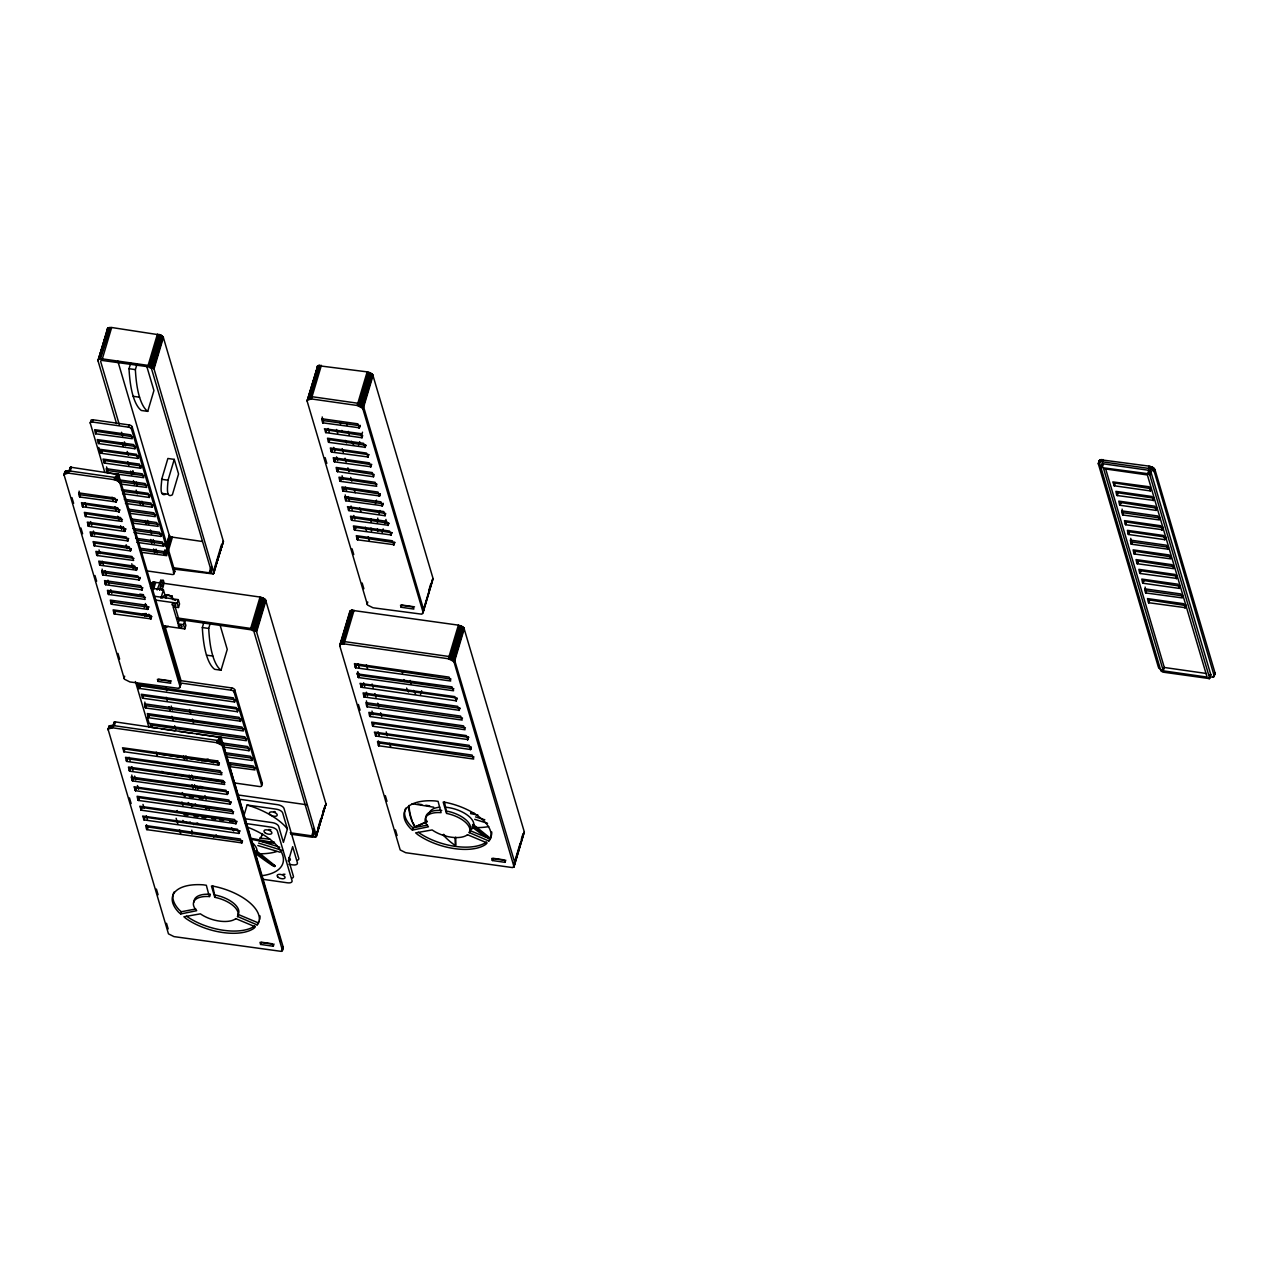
<?xml version="1.0" encoding="UTF-8"?>
<svg xmlns="http://www.w3.org/2000/svg" width="1279" height="1279" viewBox="0 0 1279 1279"><rect width="100%" height="100%" fill="white"/><g stroke="black" fill="none" stroke-linecap="round" stroke-linejoin="round"><path stroke-width="1.5" d="M371.022 521.912L371.246 518.826M377.385 522.823L377.753 518.059M174.248 459.385L168.045 480.217C167.997 483.75 165.151 499.178 172.361 494.829L178.564 473.997L174.248 459.385L167.885 458.474L161.682 479.305C161.905 482.966 158.564 496.971 165.519 494.365M148.684 606.933L147.693 609.396L111.657 604.264L111.673 601.386L111.273 604.04M227.566 794.291L228.254 791.861L227.246 794.451L132.696 780.957L131.129 777.008L225.999 790.278L227.246 794.451M391.806 532.719L354.779 527.22L354.763 530.098L391.134 534.958L389.551 531.057L353.404 525.909L354.219 529.682M1154.282 498.218L1117.27 492.671L1117.238 495.533L1153.61 500.393L1152.043 496.508L1115.896 491.36L1116.663 495.053M251.819 839.456L270.141 842.957L270.301 841.966L274.473 842.19M160.467 583.016L160.514 581.865M63.95 474.477L65.213 471.375L68.922 470.864L114.726 477.403L120.242 480.169L119.954 483.158L179.987 686.423L178.644 688.342L129.914 681.947L124.399 679.181L63.95 474.477L68.251 473.102L114.055 479.641L117.892 480.968L119.954 483.158M116.565 423.621L98.051 360.918L107.468 328.559L111.657 327.504L160.722 335.05L163.376 337.544L223.425 541.513L213.129 573.935L173.512 569.059M63.982 475.164L65.213 471.375M98.051 360.918L107.948 328.016M64.893 473.406L65.565 471.168M98.003 360.23L108.299 327.808M65.325 473.246L65.996 471.008M98.963 359.175L108.731 327.632M65.821 473.118L66.492 470.88M99.378 358.999L109.227 327.52M66.364 473.038L67.036 470.8M99.874 358.871L109.77 327.44M66.972 473.022L67.627 470.768M100.433 358.807L110.378 327.408M68.251 473.102L70.681 467.203L118.563 474.509L180.643 684.185L179.907 687.431M101.025 358.775L102.32 358.871L111.657 327.504M68.81 471.695L70.297 467.267M69.338 470.96L70.601 467.203M69.562 470.928L70.681 467.203M70.281 470.992L71.4 467.251M104.83 472.495L90.233 423.045L90.889 420.807A2.67 1.279 16.6 0 1 93.031 419.784L129.163 424.932A2.67 1.279 16.6 0 1 132.105 426.69L174.775 571.201L174.12 573.44A2.67 1.279 16.6 0 1 171.978 574.479L147.261 570.946M90.233 423.045A2.67 1.279 16.6 0 1 92.36 422.022L93.031 419.784M95.397 433.517L94.662 429.664L130.826 434.844L132.281 438.713L95.765 433.805L96.069 431.263L132.712 436.747M95.765 433.805L96.437 431.567M79.362 496.428L78.659 492.879L114.806 498.027L116.373 501.976L79.874 497.019L79.122 491.12M79.554 496.78L80.033 494.19M79.81 496.987L80.177 494.477M79.874 497.019L80.673 494.813L117.028 499.737M98.275 443.253L98.947 441.015L135.59 446.499L134.919 448.737L98.643 443.557L97.22 439.576L133.703 444.596L134.919 448.737M98.643 443.557L99.314 441.319M82.288 506.324L81.472 502.647L117.684 507.763L119.251 511.728L82.879 506.804L82.911 503.942L119.571 509.697M82.495 506.596L83.007 504.15M82.751 506.772L83.231 504.406M82.879 506.804L83.551 504.565M101.153 453.006L101.824 450.768L138.692 455.963L137.796 458.474L101.521 453.31L100.098 449.329L136.581 454.333L137.796 458.474M101.521 453.31L102.192 451.055M85.213 516.14L84.35 512.383L120.562 517.515L122.129 521.464L85.757 516.54L85.789 513.678L122.448 519.45M146.637 365.874L153.928 390.543L147.725 411.374L141.361 410.479A112.184 29.289 -81.9 0 1 133.192 396.314A96.66 25.244 -81.9 0 1 129.019 368.704L130.714 363.028M85.437 516.396L85.933 513.966M85.629 516.508L86.173 514.206M85.757 516.54L86.428 514.302M104.031 462.742L104.702 460.504L141.345 465.988L140.674 468.226L104.398 463.046L102.975 459.065L139.459 464.085L140.674 468.226M104.398 463.046L105.07 460.808M88.187 526.021L88.667 523.431L125.678 528.914L124.671 531.44L88.635 526.293L87.292 522.12L123.439 527.252L124.926 531.361L125.678 528.851M88.379 526.181L88.859 523.782M88.507 526.261L89.05 523.942M88.635 526.293L89.306 524.054M147.725 411.374A112.184 29.289 -81.9 0 1 139.555 397.209A96.66 25.244 -81.9 0 1 135.382 369.615L137.077 363.939M107.58 470.256L106.908 472.495L106.173 468.658L142.337 473.838L143.776 477.691L107.276 472.798L107.948 470.56L106.525 466.899M90.873 535.421L90.106 531.872L126.301 537.004L127.884 540.905L91.512 536.045L91.528 533.167L128.54 538.715M91.065 535.773L91.592 533.327M91.8 533.583L91.257 535.933L91.992 533.727M174.12 573.44L131.449 428.929A2.67 1.279 16.6 0 0 128.492 427.17L129.163 424.932M93.751 545.158L94.406 542.92L131.082 548.691L130.426 550.929L94.39 545.781L93.047 541.609L129.179 546.741L130.538 550.929L131.257 548.675M94.006 545.573L94.47 543.063M94.198 545.717L94.678 543.335M94.39 545.781L95.062 543.543M114.055 479.641L114.726 477.403M102.32 358.871L148.108 365.394L157.461 334.043M115.622 477.451L116.725 473.726M115.398 479.929L116.069 477.691M148.108 365.394L149.451 365.682L158.804 334.315M115.893 479.497L117.492 473.869M116.085 479.577L117.764 473.981M116.069 480.137L117.94 474.061M131.449 428.929L132.105 426.69M213.961 573.184L154.024 368.912L150.123 365.89L159.475 334.522M116.597 479.849L118.116 474.157M116.709 480.376L118.403 474.365M150.762 366.13L160.115 334.778M117.444 478.25L118.563 474.509M117.668 478.666L118.771 474.941M117.316 480.664L117.988 478.426M151.37 366.418L160.722 335.05M117.892 480.968L118.563 478.73M151.945 366.721L161.298 335.37M118.403 481.304L119.075 479.065M152.473 367.073L161.809 335.706M96.676 555.054L95.861 551.377L132.057 556.493L133.64 560.458L97.268 555.534L97.284 552.672L133.959 558.427M96.884 555.326L97.396 552.88M118.867 481.671L119.539 479.417M152.92 367.425L162.273 336.057M97.14 555.502L97.604 553.136M97.268 555.534L97.939 553.295M119.267 482.039L119.922 479.785M153.32 367.792L162.673 336.425M119.571 482.407L120.242 480.169M153.64 368.16L162.977 336.809M154.024 368.912L163.376 337.544M116.693 499.961L116.037 502.199L117.013 499.465M99.602 564.87L98.739 561.113L134.935 566.245L136.517 570.194L100.146 565.27L100.162 562.408L136.837 568.18M99.826 565.126L100.322 562.696M100.018 565.238L100.545 562.92M100.146 565.27L100.817 563.032M118.915 511.936L119.698 509.697L119.075 511.92M102.528 574.687L101.68 570.85L137.812 575.982L139.395 579.947L102.896 574.99L102.144 569.091M102.704 574.863L103.039 572.161M102.896 574.99L103.359 572.624M103.023 575.022L103.695 572.784L140.05 577.708M106.189 582.313C105.565 588.484 104.574 580.602 106.573 582.521L142.593 587.669L141.937 589.907L105.901 584.775L106.381 582.457M105.454 584.503L105.981 582.041M108.139 593.888L107.436 590.338L143.568 595.47L145.151 599.435L108.779 594.511L108.795 591.649L145.47 597.421M108.331 594.239L108.859 591.793M108.587 594.447L109.067 592.065M108.651 594.479L109.45 592.273M127.548 541.177L128.204 538.939M127.66 541.177L128.524 538.459M111.529 604.216L111.785 601.61M111.657 604.264L112.328 602.025L148.476 607.157M113.991 613.6L113.128 609.843L149.323 614.975L150.906 618.86L114.534 614L114.55 611.138L151.561 616.686M114.215 613.856L114.71 611.426M114.407 613.968L114.934 611.65M114.534 614L115.206 611.762M122.576 493.646L149.307 497.467L150.203 494.941L123.248 491.408M133.671 568.484A2.67 1.279 16.6 0 1 132.904 567.572L133.56 565.318M125.454 503.398L152.185 507.203L152.856 504.965L126.125 501.16M136.182 570.418L137.013 568.164M136.389 570.37L137.173 567.956M139.059 580.17L140.035 577.437M139.315 580.09L140.066 577.58M141.937 589.907L142.593 587.669M160.818 536.445L161.714 533.919L160.818 536.445L134.087 532.624M108.012 729.142L109.259 726.04L112.984 725.529L217.286 740.413L222.818 743.179L283.219 947.195L281.22 951.368L173.976 936.612L168.46 933.846L108.012 729.142L112.312 727.767L216.631 742.651L222.146 745.417L282.483 950.441M144.271 607.509L145.47 603.512M150.426 586.901L152.361 582.473L159.651 582.728M108.044 729.829L109.259 726.04M150.906 586.374L152.009 582.68M108.955 728.071L109.626 725.832M151.258 586.166L152.361 582.473M109.386 727.911L110.058 725.673M124.015 678.43L124.671 676.191M151.689 585.99L152.793 582.297M136.965 542.376L163.696 546.197L164.367 543.943L137.636 540.138M109.882 727.783L110.554 725.545M151.641 587.716L153.288 582.185M110.426 727.703L111.097 725.465M151.641 589.491L153.832 582.105M111.017 727.687L111.689 725.449M152.233 589.459L154.423 582.073M163.84 553.551L164.927 549.906M166.014 546.261L169.26 535.341L117.78 360.998M112.312 727.767L114.231 721.98L115.462 721.916L221.139 737.535L280.772 941.696M153.512 589.555L155.718 582.169M164.224 554.191L165.183 550.418M166.941 545.094L169.26 535.341M113.239 725.657L114.502 721.884M147.693 609.396L148.668 606.678M164.415 554.383L165.503 550.737M167.133 545.286L169.531 535.853M113.559 725.609L114.742 721.868M164.639 554.558L165.726 550.913M166.814 547.284L169.835 536.173M164.911 554.718L165.982 551.089M167.069 547.444L170.075 536.349M114.343 725.657L115.462 721.916M165.183 554.878L170.331 536.525M165.503 555.022L170.619 536.684M165.822 555.15L170.922 536.812M166.062 555.214L171.498 537.02L202.066 541.449M168.077 551.777L172.409 537.212M157.125 589.955L160.978 579.803M150.57 619.148L151.546 616.414M150.778 619.1L151.577 616.558M159.667 590.306C162.273 572.225 166.158 581.961 161.809 590.067M160.914 598.3L163.408 589.891L151.274 588.164M166.03 597.901L166.814 595.231L172.01 595.982L173.161 599.835M139.459 688.182L140.13 685.928L235.288 699.757L234.617 701.995L139.827 688.47L138.404 684.505L233.402 697.854L234.617 701.995M139.827 688.47L140.498 686.231M123.567 751.381L124.079 748.854L219.396 762.971L218.725 765.21L124.063 751.716L122.496 747.767L218.038 761.005M123.807 751.62L124.223 749.142M123.935 751.684L124.463 749.366M124.063 751.716L124.734 749.478M171.226 598.636L172.01 595.982M142.337 697.918L143.008 695.68L238.39 709.221L237.494 711.748L142.704 698.222L141.282 694.241L236.279 707.607L237.494 711.748M142.704 698.222L143.376 695.984M126.285 760.845L125.534 757.312L220.244 770.773L221.827 774.738L126.941 761.469L126.957 758.607L222.146 772.724M126.445 761.133L127.021 758.751M126.685 761.357L127.165 758.959M126.813 761.437L127.404 759.166M145.214 707.671L144.479 703.834L239.157 717.359L240.596 721.212L145.582 707.974L144.831 702.075M145.582 707.974L145.886 705.432M163.632 625.911L184.815 628.932L183.536 624.616L178.069 623.832L173.017 606.726L178.484 607.509L177.221 603.176L178.277 599.643L154.759 596.286M129.163 770.582L128.46 767.032L223.122 780.526L224.704 784.491L129.819 771.221L129.834 768.343L225.024 782.46M129.371 770.933L129.898 768.487M130.09 768.759L129.627 771.141L130.49 768.967M178.484 607.509L179.54 603.96L178.277 599.643M158.036 681.419L157.413 679.341L170.139 681.147L170.762 683.242L158.036 681.419L158.708 679.181L171.418 681.004M148.092 717.407L147.357 713.57L242.035 727.096L243.474 730.964L148.46 717.711L148.764 715.169L243.921 728.998M148.46 717.711L149.131 715.473M178.069 623.832L179.124 620.299L175.191 606.981M132.105 780.478L131.817 775.026M132.361 780.798L132.776 778.24M132.92 778.447L132.568 780.925L133.368 778.719L228.238 791.989M196.758 733.938L246.351 740.701L244.913 736.848L149.915 723.482L150.97 727.159L152.009 725.225L151.338 727.463L157.269 728.311M183.536 624.616L184.592 621.082L179.124 620.299M135.03 790.294L135.59 787.832L230.907 801.949L230.124 804.187L135.574 790.71L134.007 786.745L228.877 800.014L230.124 804.187M135.19 790.486L135.734 788.12M135.446 790.662L135.91 788.312M135.574 790.71L136.245 788.472M184.815 628.932L185.871 625.399L184.592 621.082M137.908 800.046L137.093 796.273L231.755 809.767L233.338 813.716L138.452 800.446L138.468 797.584L233.657 811.701M138.116 800.286L138.612 797.872M138.324 800.414L138.851 798.096M138.452 800.446L139.123 798.208M173.608 567.748L209.196 572.816L210.827 567.364M209.196 572.816L210.076 572.88L211.706 567.428M210.076 572.88L211.93 567.412M210.3 572.88L211.659 569.203M210.571 572.832L211.914 569.139M140.674 809.575L141.345 807.337L236.535 821.438L235.88 823.692L141.329 810.199L139.763 806.234L234.633 819.503L235.88 823.692M140.834 809.863L141.409 807.481M141.138 810.135L141.553 807.688M141.329 810.199L141.793 807.88M214.344 568.563L221.507 544.582M213.129 573.935L223.425 541.513M213.481 573.727L222.834 542.36M179.715 687.718L180.643 684.185M213.769 573.472L223.393 540.825M143.552 819.311L144.223 817.073L239.765 830.838L238.869 833.428L144.207 819.935L142.624 816.05L237.51 829.256L239.013 833.364M143.76 819.663L144.287 817.217M144.479 817.489L144.079 819.903L144.879 817.697M219.956 624.712L227.246 649.396L221.027 670.228L214.68 669.317A112.184 29.289 -81.9 0 1 206.495 655.152A96.66 25.244 -81.9 0 1 202.338 627.541L204.032 621.866M146.493 829.208L145.678 825.531L240.388 839.008L241.971 842.893L147.085 829.687L147.101 826.826L242.418 840.942M146.701 829.479L147.197 827.033M147.421 827.289L146.893 829.623L147.756 827.449M221.027 670.228A112.184 29.289 -81.9 0 1 212.858 656.063A96.66 25.244 -81.9 0 1 208.701 628.453L210.395 622.777M307.056 400.311L311.357 398.936L357.161 405.475L362.676 408.241L423.077 612.257L421.75 614.176L373.02 607.781L367.505 605.015L307.088 400.998L318.023 365.65L367.169 371.869L372.701 374.635L433.101 578.652L431.758 580.586M307.088 400.998L317.656 365.858M307.999 399.24L318.023 365.65M308.431 399.08L318.455 365.474M308.926 398.952L318.935 365.346M309.47 398.872L319.494 365.282M310.062 398.856L320.086 365.25M311.357 398.936L321.381 365.346M233.881 782.876L259.509 786.537A2.67 1.279 16.6 0 0 261.651 785.498L234.025 691.939A2.67 1.279 16.6 0 0 231.067 690.196L231.723 687.942L178.5 680.348M216.631 742.651L217.286 740.413M177.861 618.029L250.684 628.421L260.037 597.053L265.552 599.819L325.969 803.836L316.057 836.738L312.348 837.249L290.701 834.164M218.197 740.461L219.301 736.736M217.974 742.939L218.645 740.701M250.684 628.421L252.027 628.692L261.38 597.341M219.029 740.653L220.052 736.896M219.221 740.717L220.34 736.992L218.629 743.147M234.025 691.939L234.681 689.701A2.67 1.279 16.6 0 0 231.723 687.942M316.537 836.21L256.599 631.922L252.698 628.9L262.035 597.549M219.173 742.875L220.691 737.168M219.285 743.387L220.979 737.375M253.338 629.156L262.691 597.789M219.46 743.131L221.139 737.535M220.244 741.676L221.347 737.951M219.892 743.675L220.564 741.436M253.945 629.428L263.298 598.076M220.468 743.994L221.139 741.74M254.521 629.748L263.874 598.38M220.979 744.33L221.651 742.076M255.049 630.083L264.385 598.716M221.443 744.682L222.114 742.444M255.496 630.435L264.849 599.068M221.843 745.049L222.498 742.811M255.896 630.803L265.249 599.451M222.146 745.417L222.818 743.179M256.2 631.187L265.552 599.819M222.53 746.169L223.201 743.93M256.599 631.922L265.936 600.57M219.269 762.971L218.613 765.21L217.51 761.069M322.516 422.406L321.7 418.729L357.896 423.845L359.479 427.81L322.979 422.853L322.228 416.954M322.724 422.678L323.187 420.167M322.979 422.853L323.235 420.247M323.107 422.885L323.779 420.647L360.023 425.747M180.659 913.989L196.71 910.696A23.15 11.079 16.6 0 1 209.324 896.563L206.335 885.276L203.265 884.828A45.021 21.551 16.6 0 0 178.692 912.311L180.659 913.989L181.33 911.751L195.783 908.985M325.442 432.222L326.001 429.776L362.676 435.531L362.005 437.77L325.985 432.638L324.402 428.737L360.774 433.597L362.005 437.77M325.729 432.526L326.161 430.064M326.385 430.288L325.857 432.606L326.657 430.399M240.372 721.5L241.044 719.246L146.254 705.72M328.367 442.038L327.504 438.201L363.652 443.349L365.218 447.298L328.863 442.374L328.879 439.512L365.554 445.284M328.543 442.23L329.087 439.864M328.735 442.342L329.263 440.024M328.863 442.374L329.534 440.136M331.101 451.503L330.334 447.97L366.529 453.086L368.112 456.987L331.741 452.126L331.757 449.265L368.784 454.684M331.293 451.855L331.821 449.409M332.012 449.68L331.485 452.015L332.204 449.824M230.284 804.171L231.003 801.917M333.979 461.239L333.259 457.69L369.407 462.838L370.974 466.787L334.618 461.879L334.634 459.001L371.534 464.725M334.171 461.607L334.698 459.145M334.427 461.799L334.89 459.417M334.49 461.831L335.29 459.625M223.329 747.064L249.005 750.725L249.677 748.487L222.034 744.538M209.692 896.611L210.348 894.373M337.112 471.407L337.512 468.753L374.187 474.525L373.516 476.763L337.496 471.615L337.624 468.977M337.368 471.583L337.832 469.217M337.496 471.615L338.168 469.377M357.161 405.475L367.169 371.869M226.207 756.816L251.883 760.477L252.555 758.239L224.912 754.29M358.504 405.763L368.512 372.157M359.159 405.971L369.183 372.365M359.815 406.21L369.823 372.605M236.039 823.676L236.871 821.23M360.422 406.498L370.446 372.892M214.776 897.33L211.435 885.995L214.488 886.427A45.021 21.551 16.6 0 1 258.182 923.646L257.079 924.893L237.59 916.515A23.15 11.079 16.6 0 0 215.112 897.378L212.65 885.644M360.998 406.802L371.006 373.196M361.509 407.138L371.534 373.548M339.83 480.952L338.967 477.195L375.163 482.327L376.729 486.292L340.374 481.368L340.39 478.49L377.065 484.261M340.054 481.208L340.534 478.778M361.973 407.489L371.981 373.9M340.774 479.017L340.246 481.32L341.045 479.129M362.357 407.857L372.381 374.267M362.676 408.241L372.701 374.635M363.06 408.992L373.084 375.387M359.127 428.033L359.927 425.795M243.57 816.785L247.087 805.019L276.408 809.191A5.66 2.702 16.6 0 1 282.675 812.932L287.423 828.968L283.41 842.413L278.678 826.378A5.66 2.702 16.6 0 0 272.395 822.637L245.024 818.736M359.303 428.017L360.118 425.299M238.869 833.428L239.733 830.711M342.756 490.768L341.893 486.931L378.04 492.079L379.623 495.964L343.252 491.104L343.268 488.242L379.943 494.014M342.916 490.944L343.475 488.594M343.124 491.072L343.651 488.754M343.252 491.104L343.923 488.866M358.552 445.428L359.687 441.639M361.381 435.963L362.517 432.174M241.635 843.181L242.514 840.895M345.474 500.233L344.722 496.7L380.918 501.816L382.485 505.781L346.001 500.824L345.25 494.925M345.682 500.585L346.145 497.995M346.401 498.41L345.874 500.744L346.209 498.139M261.651 785.498L262.307 783.26L234.681 689.701M364.883 447.522L365.778 445.236M365.154 447.442L365.81 445.204M348.352 509.969L349.023 507.731L385.698 513.503L385.027 515.741L349.007 510.593L347.44 506.644L383.796 511.568L385.155 515.741M348.623 510.385L349.087 507.875M348.815 510.529L349.279 508.147M349.007 510.593L349.679 508.355M367.76 457.258L368.432 455.02M367.888 457.258L368.752 454.541M351.293 519.866L350.478 516.188L386.674 521.304L388.24 525.269L351.885 520.345L351.901 517.483L388.576 523.239M351.501 520.137L351.997 517.691M351.757 520.313L352.221 517.947M351.885 520.345L352.556 518.107M371.31 464.773L370.638 467.011L371.629 464.277M237.462 916.659L238.262 914.277A23.15 11.079 16.6 0 0 215.783 895.14L215.448 895.092M354.427 529.938L354.986 527.572M354.635 530.05L355.162 527.747M354.763 530.098L355.434 527.859M357.145 539.498L356.281 535.661L392.429 540.793L394.012 544.694L357.64 539.834L357.656 536.972L394.556 542.696M357.305 539.674L357.864 537.324M357.512 539.802L358.04 537.484M357.64 539.834L358.312 537.596M375.355 503.894L376.474 500.105M379.271 496.252L380.167 493.966M379.543 496.172L380.279 493.79M339.75 645.224L349.886 611.314L351.645 610.275L458.394 625.143L463.909 627.909L524.31 831.926L514.03 866.826L512.463 867.578L405.715 852.709L400.199 849.943L339.798 645.927L340.694 644.168L344.051 643.865L448.369 658.749L453.901 661.515L514.03 866.826M339.798 645.927L350.366 610.786M378.888 514.27L380.007 510.481M257.079 924.893L258.854 921.408M340.694 644.168L350.718 610.563M382.149 505.988L383.045 503.718M341.125 644.008L351.149 610.403M382.277 505.988L383.14 503.271M341.621 643.881L351.645 610.275M342.18 643.801L352.189 610.195M342.772 643.769L352.78 610.179M344.051 643.865L354.075 610.275M382.069 532.672L383.204 528.882M384.899 523.207L386.018 519.418M273.994 944.014L273.322 946.252L260.612 944.446L261.284 942.191L272.187 943.758M387.905 525.493L388.704 523.239M388.081 525.477L388.8 523.207M367.105 604.264L367.776 602.025M390.782 535.23L391.774 532.512M391.006 535.198L391.806 532.64M355.162 667.19L354.459 663.641L449.121 677.135L450.704 681.02L355.802 667.814L355.834 664.952L451.023 679.069M355.354 667.542L355.882 665.096M355.61 667.75L356.09 665.368M355.674 667.782L356.473 665.576M393.66 544.982L394.651 542.248M393.932 544.902L394.683 542.392M357.129 673.873L451.999 686.871L453.581 690.772L358.68 677.566L357.129 673.873L357.8 671.635L359.351 675.328L453.901 688.805M358.104 677.087L358.712 674.688M358.296 677.342L358.807 674.912M358.552 677.518L359.031 675.168M358.68 677.566L359.351 675.328M290.189 832.757L311.772 835.842L313.947 828.552M311.772 835.842L312.652 835.906L313.739 832.261M312.652 835.906L313.963 832.245M312.875 835.89L314.234 832.213M315.273 837.121L316.92 831.59M318.023 827.897L320.773 818.672M322.979 811.286L326.001 804.523M315.705 836.946L325.058 805.594M282.004 950.984L283.267 947.899M316.616 834.899L325.41 805.37M282.291 950.729L283.219 947.195M316.345 836.482L325.969 803.836M361.014 686.903L361.589 684.441L457.099 698.062L456.219 700.796L361.557 687.303L359.991 683.354L454.876 696.623L456.331 700.764M361.238 687.143L361.733 684.729M361.973 684.952L361.429 687.271L362.229 685.064M363.939 696.719L363.092 692.882L457.754 706.36L459.321 710.325L364.435 697.055L364.467 694.193L459.816 708.294M364.115 696.895L364.659 694.545M364.307 697.023L364.851 694.705M364.435 697.055L365.107 694.817M366.673 706.168L365.906 702.635L460.632 716.112L462.199 720.077L367.313 706.791L366.433 700.876M366.865 706.52L367.345 703.93M367.057 706.695L367.393 704.074M367.185 706.759L367.489 704.217M401.142 607.253L400.519 605.175L413.245 606.981L413.852 609.076L401.142 607.253L401.798 605.015L414.524 606.838M369.551 715.92L368.848 712.371L463.51 725.864L465.076 729.749L370.191 716.544L370.223 713.682L465.412 727.799M369.743 716.272L370.27 713.826M369.999 716.48L370.478 714.098M370.063 716.512L370.862 714.306M372.493 725.817L371.661 722.123L466.387 735.601L467.954 739.566L373.068 726.296L373.1 723.418L468.626 737.328M372.685 726.072L373.196 723.642M372.94 726.248L373.42 723.898M373.068 726.296L373.74 724.058M375.402 735.633L375.978 733.171L471.327 747.272L470.608 749.526L375.946 736.033L374.379 732.084L469.265 745.353L470.608 749.526M375.626 735.873L376.122 733.459M376.362 733.682L375.818 736.001L376.618 733.794M378.328 745.449L377.481 741.612L472.143 755.09L473.71 759.055L378.824 745.785L378.856 742.923L474.045 757.024M378.504 745.625L379.048 743.275M378.696 745.753L379.239 743.435M378.824 745.785L379.495 743.547M429.009 589.795L430.655 584.263M432.19 580.41L422.837 611.778L423.749 610.019L363.348 406.003L357.816 403.237L312.028 396.698L308.671 397.002L307.759 398.76M423.205 611.554L432.558 580.202M422.821 613.552L433.101 578.652M420.519 694.529L421.638 690.74M448.369 658.749L458.394 625.143M449.712 659.037L459.737 625.431M450.384 659.245L460.392 625.639M451.023 659.484L461.048 625.895M451.631 659.772L461.655 626.166M452.206 660.076L462.231 626.486M452.734 660.412L462.742 626.822M453.182 660.779L463.206 627.174M453.581 661.147L463.59 627.541M453.901 661.515L463.909 627.909M454.285 662.266L464.293 628.66M412.398 830.087L428.449 826.794A23.15 11.079 16.6 0 1 441.079 812.645L438.089 801.357L435.004 800.926A45.021 21.551 16.6 0 0 410.431 828.408L412.398 830.087L413.069 827.833L427.522 825.083M456.107 700.796L456.779 698.558M459.657 708.31L458.985 710.548L459.944 708.182M467.618 739.774L468.29 737.535M467.73 739.774L468.61 737.056M446.515 813.428L443.173 802.093L446.243 802.525A45.021 21.551 16.6 0 1 489.921 839.743L488.818 840.99L469.329 832.613A23.15 11.079 16.6 0 0 446.851 813.476L444.405 801.741M470.496 749.526L471.168 747.288M469.201 832.757L470.001 830.375A23.15 11.079 16.6 0 0 447.522 811.238L447.186 811.19M488.818 840.99L490.592 837.505A45.021 21.551 16.6 0 0 491.744 831.974M505.749 860.112L505.077 862.35L492.351 860.527L493.023 858.289L503.926 859.856M520.233 843.085L513.63 865.212L514.973 863.293L454.253 658.909L449.041 656.511L344.722 641.626L341.365 641.93L340.454 643.689M521.336 839.392L522.983 833.86M513.391 867.29L523.415 833.684M513.742 867.082L524.31 831.926M1160.437 669.349L1158.374 667.174L1098.357 463.909L1100.356 459.737L1149.086 466.132L1152.923 467.474L1154.985 469.649L1215.018 672.914L1213.787 676.703L1210.078 677.215M1098.357 463.909L1099.572 460.12M1098.309 463.206L1099.924 459.912M1099.253 462.151L1100.356 459.737M1099.684 461.975L1100.851 459.609M1100.18 461.847L1101.395 459.545M1100.739 461.783L1102.002 459.513M1100.931 467.506L1102.002 464.021L1103.425 463.829L1148.75 470.288L1150.796 471.503L1210.749 674.513L1209.374 678.589L1162.931 672.13L1160.9 670.915L1100.931 467.506L1147.759 473.662L1149.805 474.861L1209.694 678.398M1101.331 461.751L1102.61 461.847L1103.281 459.609M1100.947 467.906L1102.322 463.829M1101.459 467.155L1102.626 463.781M1101.699 467.139L1102.706 463.781M1102.418 467.187L1103.425 463.829M1113.785 485.317L1114.393 482.918L1151.068 488.69L1150.397 490.928L1114.361 485.796L1112.794 481.895L1149.166 486.755L1150.397 490.928M1113.913 485.524L1114.441 483.078M1114.169 485.716L1114.649 483.334M1114.361 485.796L1115.032 483.558M1116.855 495.325L1117.366 492.895M1117.111 495.501L1117.59 493.134M1117.238 495.533L1117.91 493.294M1119.86 505.173L1120.148 502.423L1156.824 508.179L1156.152 510.417L1120.116 505.285L1120.532 502.935M1119.796 505.125L1120.292 502.711M1120.116 505.285L1120.788 503.047M1122.498 514.686L1121.651 510.849L1157.799 515.997L1159.366 519.945L1122.866 514.989L1122.115 509.106M1122.674 514.877L1123.026 512.16M1123.218 512.511L1122.866 514.989L1123.665 512.783L1159.701 517.931M1125.232 524.15L1124.465 520.617L1160.677 525.733L1162.243 529.698L1125.872 524.774L1125.904 521.912L1162.835 527.603M1125.952 522.056L1125.424 524.502L1126.159 522.328M1125.744 524.742L1126.351 522.471M1128.43 534.366L1128.781 531.648L1165.793 537.132L1164.785 539.658L1128.749 534.526L1129.037 532.064M1128.302 534.254L1128.829 531.808M1128.749 534.526L1129.421 532.288M1102.61 461.847L1148.414 468.386L1149.086 466.132M1147.759 473.662L1148.75 470.288M1148.414 468.386L1149.757 468.658L1150.429 466.419M1148.59 473.838L1149.501 470.448M1148.782 473.917L1149.789 470.544M1148.958 473.997L1149.965 470.64M1214.267 676.159L1154.329 471.887L1150.429 468.865L1151.084 466.627M1149.293 474.189L1150.141 470.72M1149.421 474.301L1150.429 470.928L1149.581 474.445M1151.068 469.121L1151.739 466.867M1149.805 474.861L1150.796 471.503M1151.676 469.393L1152.347 467.155M1152.251 469.713L1152.923 467.474M1152.779 470.048L1153.434 467.81M1131.052 543.783L1130.284 540.09L1166.432 545.222L1167.999 549.187L1131.499 544.23L1130.748 538.331M1131.244 544.055L1131.659 541.401M1153.226 470.4L1153.898 468.162M1131.499 544.23L1131.755 541.625M1131.627 544.262L1132.299 542.024L1168.335 547.172L1167.663 549.41L1168.494 547.156M1153.626 470.768L1154.282 468.53M1153.93 471.136L1154.601 468.897M1154.329 471.887L1154.985 469.649M1150.508 490.928L1151.228 488.674M1133.961 553.599L1133.098 549.858L1169.31 554.974L1170.877 558.875L1134.505 554.015L1134.537 551.153L1171.212 556.909M1134.185 553.855L1134.681 551.441M1134.377 553.967L1134.921 551.665M1134.505 554.015L1135.176 551.777M1153.946 498.442L1153.274 500.681L1154.25 497.947M1136.887 563.415L1136.04 559.578L1172.188 564.726L1173.754 568.675L1137.383 563.751L1137.415 560.889L1174.074 566.661M1137.063 563.607L1137.607 561.241M1137.798 561.401L1137.255 563.719L1138.054 561.513M1139.621 572.88L1138.854 569.347L1175.065 574.463L1176.632 578.428L1140.26 573.504L1140.292 570.642L1177.304 576.189M1139.813 573.232L1140.34 570.786M1140.005 573.392L1140.548 571.058M1140.133 573.472L1140.74 571.201M1142.818 583.096L1143.17 580.378L1179.83 586.15L1179.174 588.388L1143.138 583.256L1143.426 580.794M1142.691 582.968L1143.218 580.522M1143.01 583.208L1143.81 581.002M1161.908 529.922L1162.579 527.667M1162.019 529.906L1162.883 527.188M1145.424 592.513L1144.673 588.82L1180.821 593.952L1182.388 597.917L1145.888 592.96L1145.137 587.061M1145.632 592.785L1146.048 590.131M1145.888 592.96L1146.192 590.418M1146.016 592.992L1146.687 590.754L1182.707 595.902M1164.785 539.658L1165.457 537.42M1148.35 602.329L1147.487 598.572L1183.699 603.704L1185.265 607.669L1148.894 602.745L1148.926 599.867L1185.809 605.606M1148.574 602.585L1149.07 600.155M1148.766 602.697L1149.309 600.395M1148.894 602.745L1149.565 600.506M1176.296 578.636L1176.952 576.397M1176.408 578.636L1177.272 575.918M1179.174 588.388L1180.005 586.134M1158.758 667.91L1159.429 665.672M1163.314 670.851L1103.617 468.69L1147.375 474.941L1207.072 677.087L1163.314 670.851L1164.306 667.478L1105.743 469.137M1184.93 607.877L1185.905 605.159M1185.137 607.845L1185.937 605.287M1209.055 678.637L1210.765 674.912M1209.374 678.589L1210.749 674.513M1213.004 677.087L1214.107 674.672L1213.435 676.911M1213.787 676.703L1215.05 673.617M1214.075 676.447L1215.018 672.914M107.468 328.559L107.388 329.566M64.733 471.919L64.653 472.926M180.691 684.873L179.747 685.944M349.886 611.314L349.806 612.321M524.358 832.629L523.766 833.476M1099.093 460.648L1100.707 467.363M147.9 609.364L146.445 605.223L110.314 600.091L111.065 603.784M408.736 805.946A51.016 43.918 35.4 0 0 412.014 821.502L414.588 827.081L427.266 821.39M255.001 853.125A51.016 2.286 38.5 0 0 273.466 866.091L275.177 865.835L256.072 850.487M317.384 366.098L317.112 367.393M108.987 726.296L108.715 727.591M149.307 497.467L148.092 493.326L121.457 489.505M152.185 507.203L150.97 503.063L124.319 499.258M163.696 546.197L162.481 542.056L135.83 538.235M249.005 750.725L247.79 746.584L222.146 742.923M251.883 760.477L250.668 756.337L225.024 752.676M111.609 603.336L114.087 600.986M354.715 529.17L357.177 526.82M443.03 834.851A51.016 25.804 55.1 0 0 450.768 842.158L455.292 845.627L455.916 845.035L455.676 837.201M142.145 589.875L140.69 585.734L104.558 580.586L105.262 584.135M123.439 527.124L124.175 530.961M1164.961 539.642L1163.554 535.485L1127.407 530.337L1128.11 533.887M1179.35 588.372L1177.943 584.215L1141.795 579.067L1142.499 582.616M414.588 827.081L426.978 821.901M280.053 852.214L257.814 845.515M210.827 572.768L211.467 571.729L151.498 368.64L148.348 366.769L101.265 360.326L100.625 361.381L119.283 424.596M201.49 760.909L208.237 759.134M382.949 503.75L346.593 498.538M313.147 835.858L314.042 834.739L253.818 631.139L250.924 629.78L178.341 619.42M1210.222 675.264L1209.263 675.232M373.516 476.763L372.285 472.575L336.137 467.443L336.905 471.136M1156.152 510.417L1154.921 506.244L1118.773 501.112L1119.573 504.869M270.141 842.957L274.314 843.181M146.366 613.536L143.008 613.84L142.097 615.583M260.372 838.177L269.997 839.216M129.019 368.704L135.382 369.615M133.192 396.314L139.555 397.209M92.36 422.022L128.492 427.17M107.948 470.56L144.223 475.724M161.682 479.305L168.045 480.217M120.482 480.041L145.214 483.574L146.653 487.443L121.617 484.181M120.37 481.655L147.101 485.476M161.841 493.342L168.204 494.254M129.115 509.266L153.848 512.815L155.287 516.668L130.25 513.407M129.003 510.897L155.734 514.718M131.993 519.018L156.725 522.551L158.164 526.42L133.128 523.159M1164.306 667.478L1206.177 673.457M131.881 520.649L158.612 524.454M132.952 528.483L159.603 532.304L161.042 536.157M134.759 530.385L161.49 534.206M140.61 548.259L165.359 551.793L166.798 555.662L141.761 552.4M140.514 549.874L167.245 553.695M163.6 583.288L260.037 597.053M139.747 594.143L143.504 594.687M156.022 600.155L177.221 603.176M150.874 615.503L145.838 614.895L144.671 616.046M146.078 615.583L149.723 616.094M202.338 627.541L208.701 628.453M206.495 655.152L212.858 656.063M462.534 718.047L367.792 704.489M179.795 682.874L231.067 690.196M152.009 725.225L246.799 738.75M161.218 728.87L175.031 730.837M178.98 731.396L192.809 733.379M227.902 762.412L253.546 766.089L254.985 769.942L229.085 766.553M217.91 762.62L160.275 754.162M227.79 764.043L255.432 767.976M224.017 781.469L164.863 773.028A2.67 1.279 16.6 0 1 161.905 771.269M238.054 794.962L306.72 804.763M238.198 799.071L277.735 804.715A5.66 2.702 16.6 0 1 284.018 808.456L298.726 858.225A5.66 2.702 16.6 0 1 297.751 860.096M189.356 796.785L193.257 797.345M199.124 798.176L203.041 798.736M202.881 806.218L208.349 807.001M184.064 814.707L188.013 815.283M193.944 816.13L197.893 816.689M201.858 817.249L205.807 817.809M211.738 818.656L215.687 819.231M219.652 819.791L223.601 820.351M229.533 821.198L233.481 821.757M245.36 823.452L271.052 827.129A5.66 2.702 16.6 0 1 277.335 830.854L292.044 880.623A5.66 2.702 16.6 0 1 287.503 882.814L261.811 879.137M288.942 864.332L292.859 864.892A5.66 2.702 16.6 0 0 297.383 862.701L292.651 846.65L288.638 860.096L293.371 876.147A5.66 2.702 16.6 0 1 292.411 878.018M417.881 803.979L421.83 804.619M425.763 805.242L429.696 805.882M412.094 803.708L433.757 807.209M470.704 812.629L474.381 813.332M470.56 813.62L477.882 815.011M251.979 838.464L270.301 841.966M475.532 816.913L484.837 819.791M474.717 819.327L487.539 823.292M259.301 840.863L279.765 847.178M258.63 843.101L282.819 850.567M247.087 805.019L251.627 806.441A55.972 26.795 16.6 0 1 285.265 826.41L287.423 828.968M1162.275 670.196L1161.012 669.668M469.873 830.519L489.489 838.736M238.134 914.421L257.734 922.655M275.177 865.835L274.026 865.275A51.016 2.286 38.5 0 1 269.901 862.685M472.974 824.3L490.608 838.464M472.415 825.115L490.049 839.28M256.983 852.485L274.617 866.65M228.254 762.876L230.907 765.114M413.069 827.833L411.103 826.17A45.021 21.551 16.6 0 1 405.779 808.152M181.33 911.751L179.364 910.072A45.021 21.551 16.6 0 1 174.04 892.055M231.563 827.705L233.673 830.998M412.941 822.381L414.892 826.57M505.077 862.35L504.454 860.255L491.744 858.449L492.351 860.527M336.553 429.488L337.688 433.325M342.212 448.641L343.332 452.478M345.042 458.218L346.161 462.055M347.856 467.81L348.991 471.631M350.686 477.387L351.821 481.224M354.091 488.882L355.21 492.719M359.751 508.035L360.87 511.872M365.394 527.204L366.529 531.025M368.224 536.78L369.359 540.601M328.143 428.497L329.263 432.27M333.723 447.394L334.842 451.183M336.521 456.859L337.64 460.632M342.101 475.772L343.22 479.545M345.458 487.107L346.577 490.896M348.256 496.572L349.359 500.345M351.038 506.02L352.157 509.809M353.835 515.469L354.954 519.258M325.154 457.658L326.832 463.35M352.077 548.835L353.755 554.542M362.165 583.032L363.86 588.724M366.418 664.84L367.553 668.661M372.077 683.993L373.212 687.83M374.907 693.57L376.042 697.407M377.737 703.146L378.872 706.983M380.566 712.739L381.702 716.56M386.226 731.892L387.345 735.729M389.615 743.387L390.75 747.224M358.04 663.897L359.143 667.67M363.604 682.762L364.723 686.535M366.386 692.195L367.505 695.968M371.965 711.06L373.068 714.817M378.088 731.796L379.192 735.569M378.328 740.877L379.447 744.682M358.408 704.473L360.086 710.181M385.331 795.666L387.009 801.357M395.435 829.863L397.114 835.555M121.553 432.27L122.688 436.107M124.383 441.847L125.502 445.684M127.213 451.423L128.332 455.26M132.856 470.592L133.991 474.413M136.261 482.087L137.397 485.908M141.921 501.24L143.04 505.077M147.565 520.393L148.7 524.23M150.394 529.986L151.53 533.807M153.224 539.562L154.359 543.383M156.054 549.139L157.189 552.976M273.322 946.252L272.715 944.158L259.989 942.351L260.612 944.446M122.16 442.614L123.296 446.419M127.772 461.607L128.891 465.412M130.586 471.104L131.705 474.909M133.384 480.6L134.503 484.405M136.198 490.097L137.317 493.902M139.555 501.496L140.674 505.301M145.166 520.505L146.286 524.294M150.778 539.498L151.897 543.303M153.576 548.995L154.695 552.8M163.408 589.891L165.646 597.469M165.231 627.158L181.074 680.796M189.564 709.541L190.699 713.378M192.394 719.118L193.529 722.955M204.976 795.586L206.095 799.391M145.998 604.695L147.133 608.484M148.812 614.192L149.931 617.997M98.755 447.426L100.433 453.134M112.12 497.211L113.239 501.016M114.934 506.724L116.053 510.513M117.732 516.22L118.867 520.025M120.546 525.733L121.665 529.538M126.157 544.742L127.276 548.547M131.769 563.767L132.904 567.572M196.966 786.217L197.829 789.111M165.615 686.935L166.734 690.772M171.258 706.088L172.393 709.925M185.967 755.905L187.102 759.742M191.626 775.058L192.761 778.895M194.456 784.651L195.591 788.472M166.222 697.279L167.341 701.084M169.036 706.775L170.155 710.58M171.834 716.272L172.953 720.077M174.631 725.769L175.767 729.574M183.616 756.161L184.736 759.966M189.228 775.17L190.347 778.959M192.026 784.666L193.145 788.456M181.97 801.981L183.025 805.546M85.038 502.663L86.157 506.436M90.633 521.56L91.752 525.349M93.415 531.025L94.534 534.798M99.011 549.938L100.114 553.711M102.352 561.273L103.471 565.062M105.15 570.738L106.269 574.511M107.932 580.186L109.051 583.975M110.729 589.651L111.849 593.424M137.205 683.114L138.899 688.837M147.357 717.487L149.051 723.211M176.134 818.256L177.829 823.996M179.524 829.735L180.659 833.556M135.414 681.531L148.94 727.351M156.278 752.18L157.397 756.001M71.944 497.627L73.638 503.318M80.929 528.019L82.607 533.711M94.95 575.518L96.628 581.21M117.94 653.393L119.634 659.101M129.083 757.232L130.186 761.005M131.865 766.665L132.968 770.438M134.647 776.097L135.766 779.87M137.429 785.53L138.548 789.303M142.992 804.395L144.111 808.168M146.334 815.698L147.453 819.471M146.589 824.795L147.709 828.584M129.467 797.888L131.145 803.58M156.39 889.065L158.084 894.772M166.494 923.262L168.173 928.954M371.549 531.169L371.006 528.035M377.721 531.456L377.369 528.946M455.052 837.777L455.292 845.627M445.076 807.193A23.15 11.079 16.6 0 1 469.761 817.089A23.15 11.079 16.6 0 1 469.681 830.391M429.216 813.428A23.15 11.079 16.6 0 1 439.736 807.209M489.154 838.033A51.016 2.286 38.5 0 1 486.803 836.498M482.822 833.732A51.016 2.286 38.5 0 1 480.504 832.069M486.244 837.313A51.016 2.286 38.5 0 1 471.903 826.937M445.827 836.514A51.016 25.804 55.1 0 1 443.653 834.276M412.302 820.99A51.016 43.918 35.4 0 1 409.04 805.434M488.738 826.586A51.256 24.525 16.6 0 1 474.701 827.545M342.372 432.35A96.66 25.244 -81.9 0 1 341.877 430.447M340.582 424.18A96.66 25.244 -81.9 0 1 340.214 421.91M346.577 442.95A112.184 29.289 -81.9 0 1 345.266 440.392M349.263 435.052A96.66 25.244 -81.9 0 1 348.24 431.359M346.945 425.092A96.66 25.244 -81.9 0 1 346.577 422.821M353.643 444.996A112.184 29.289 -81.9 0 1 351.613 441.303M486.548 842.03A45.021 21.551 16.6 0 1 418.297 832.293M426.722 821.278A23.15 11.079 16.6 0 1 441.751 810.406M404.34 681.451A96.66 25.244 -81.9 0 1 403.844 679.549M402.549 673.282A96.66 25.244 -81.9 0 1 402.182 671.011M408.545 692.051A112.184 29.289 -81.9 0 1 406.594 688.07M411.214 684.153A96.66 25.244 -81.9 0 1 410.191 680.46M415.595 694.097A112.184 29.289 -81.9 0 1 413.581 690.404M251.979 842.477A23.15 11.079 16.6 0 1 255.544 854.58M213.657 837.01A23.15 11.079 16.6 0 1 216.439 834.995M267.007 860.687A51.016 2.286 38.5 0 1 263.602 858.257M259.765 855.459A51.016 2.286 38.5 0 1 256.999 853.397M191.946 834.084A51.016 43.918 35.4 0 1 191.818 830.199M262.451 833.62A23.294 11.143 16.6 0 1 261.603 834.867M262.259 834.484A23.294 11.143 16.6 0 1 259.717 838.209M182.242 793.939A5.66 2.702 16.6 0 1 182.529 792.564M246.799 826.953A51.256 24.525 16.6 0 1 282.739 855.315A51.256 24.525 16.6 0 1 261.683 875.715M193.577 824.587A51.256 24.525 16.6 0 1 197.717 822.973M276.584 851.59A51.256 24.525 16.6 0 1 254.729 853.557M275.241 811.765A4.125 1.982 16.6 0 1 274.202 811.541M184.08 796.13A5.66 2.702 16.6 0 1 185.439 796.225M191.45 806.681A55.972 26.795 16.6 0 1 195.207 804.459M288.766 857.506A4.125 1.982 16.6 0 1 288.063 860.863M176.902 811.861A5.66 2.702 16.6 0 1 177.189 810.486M284.945 874.228A4.125 1.982 16.6 0 1 283.059 874.228M270.908 829.767A4.125 1.982 16.6 0 1 268.862 829.463M195.607 804.043A4.125 1.982 16.6 0 1 191.978 804.555A4.125 1.982 16.6 0 1 188.221 802.493M190.251 821.965A4.125 1.982 16.6 0 1 186.638 822.461A4.125 1.982 16.6 0 1 182.881 820.415M205.823 809.047A1.998 0.959 16.6 0 1 206.718 807.864A1.998 0.959 16.6 0 1 209.34 809.031M221.859 782.748A4.652 3.901 -16.5 0 1 224.097 781.853M262.307 783.26A2.67 1.279 16.6 0 1 261.635 784.219M213.241 762.844A4.253 3.565 -16.5 0 1 218.325 762.971M254.809 925.932A45.021 21.551 16.6 0 1 186.542 916.196M260.005 915.892A45.021 21.551 16.6 0 1 259.557 919.665M194.04 902.031A23.15 11.079 16.6 0 1 209.996 894.309M174.599 600.187A1.998 0.959 16.6 0 1 175.607 600.459M168.157 626.23A9.241 7.738 -16.5 0 1 162.657 628.085M165.678 625.927A9.241 7.738 -16.5 0 1 163.408 626.566M162.209 598.012A4.652 3.901 -16.5 0 1 170.826 596.622M177.221 617.965A4.652 3.901 -16.5 0 1 177.365 618.62M174.775 571.201A2.67 1.279 16.6 0 1 173.289 572.289M160.914 589.027L161.266 587.988L160.93 588.9M161.793 586.118L162.129 585.079L161.793 586.118M162.657 583.208L163.041 582.185L162.673 583.08M235.72 918.61L235.512 918.85A23.15 11.079 16.6 0 1 200.403 913.846L183.904 916.755L185.887 918.434A45.021 21.551 16.6 0 0 254.137 928.17L255.336 926.827L235.72 918.61M467.474 834.707L467.251 834.931A23.15 11.079 16.6 0 1 432.142 829.943L415.659 832.853L417.625 834.532A45.021 21.551 16.6 0 0 485.892 844.268L487.075 842.925L467.474 834.707M270.173 814.691A4.125 1.982 16.6 0 0 276.999 815.666A4.125 1.982 16.6 0 0 272.635 811.941A4.125 1.982 16.6 0 0 270.173 814.691M264.833 832.613A4.125 1.982 16.6 0 0 271.66 833.588A4.125 1.982 16.6 0 0 267.295 829.863A4.125 1.982 16.6 0 0 264.833 832.613M277.991 877.154A4.125 1.982 16.6 0 0 284.817 878.129A4.125 1.982 16.6 0 0 280.453 874.404A4.125 1.982 16.6 0 0 277.991 877.154M199.908 787.976A1.998 0.959 16.6 0 0 203.073 788.136A1.998 0.959 16.6 0 0 200.547 786.441A1.998 0.959 16.6 0 0 199.908 787.976M172.601 605.239A1.998 0.959 16.6 0 0 175.751 605.383A1.998 0.959 16.6 0 0 173.225 603.704A1.998 0.959 16.6 0 0 172.601 605.239M178.916 626.662A1.998 0.959 16.6 0 0 182.082 626.822A1.998 0.959 16.6 0 0 179.556 625.127A1.998 0.959 16.6 0 0 178.916 626.662"/></g></svg>
